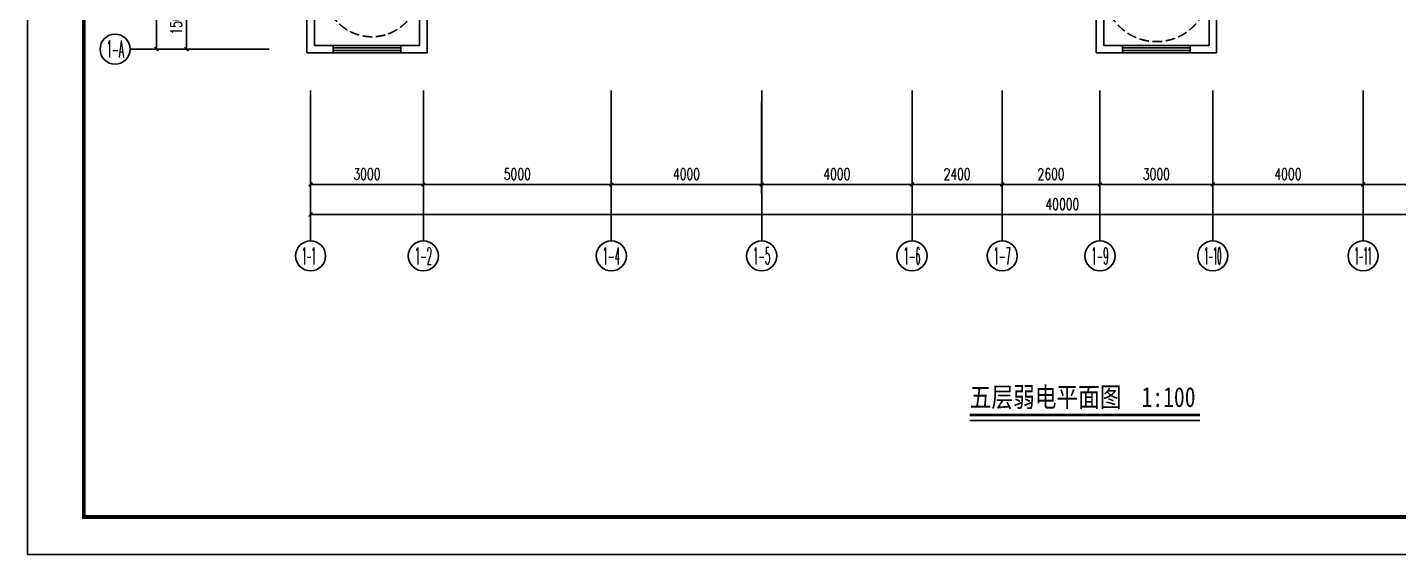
# Model space of a CAD drawing. Extents: x -6243262 to 3079315, y -2914302 to 172723.
# Drawn here: x -5609814 to -5573338, y -799772 to -785745 of the extents above; entities that cross this region are included whole.
import ezdxf
from ezdxf.enums import TextEntityAlignment as Align

# ---------------------------------------------------------------- set-up
doc = ezdxf.new("R2010")
doc.units = 0
doc.header["$LTSCALE"] = 1000
doc.linetypes.add('DASH', pattern=[0.35, 0.25, -0.1])
for name, color, linetype in [('A-ANNO-IDEN', 3, 'Continuous'), ('AXIS', 3, 'Continuous'), ('AXIS_TEXT', 7, 'Continuous'), ('PUB_TITLE', 4, 'Continuous'), ('STAIR', 2, 'Continuous'), ('WALL', 9, 'Continuous'), ('WINDOW', 4, 'Continuous')]:
    doc.layers.add(name, color=color, linetype=linetype)
doc.styles.add('-宋体', font='', dxfattribs={"width": 0.8})
doc.styles.add('_TCH_AXIS', font='COMPLEX', dxfattribs={"bigfont": 'GBCBIG'})
doc.styles.add('_TCH_DIM_T3', font='SIMPLEX', dxfattribs={"width": 0.705882, "bigfont": 'GBCBIG'})
doc.styles.add('COMPLEX', font='COMPLEX')
doc.styles.get('-宋体').set_extended_font_data('SimSun')
doc.dimstyles.new('_TCH_ARCH&&100', dxfattribs={"dimtxt": 297.5, "dimasz": 100, "dimexe": 250, "dimexo": 300, "dimgap": 126.25, "dimtad": 1, "dimdec": 0, "dimzin": 0, "dimdsep": 46, "dimtxsty": '_TCH_DIM_T3', "dimblk": 'ARCHTICK', "dimcen": 0.09, "dimclrt": 7, "dimazin": 2, "dimtfac": 1, "dimtdec": 0, "dimtix": 1, "dimtmove": 2, "dimatfit": 3, "dimfxl": 0, "dimtolj": 1, "dimtzin": 0, "dimarcsym": 0})

# ---------------------------------------------------------------- blocks, each defined once
blk = doc.blocks.new('$WINLIB2D$00000001')
at = {"color": 0}
for points in [[(-0.5, 0.5), (-0.5, -0.5)], [(-0.5, 0.5), (0.5, 0.5)], [(0.5, -0.5), (0.5, 0.5)], [(0.5, 0.167), (-0.5, 0.167)], [(0.5, -0.167), (-0.5, -0.167)], [(-0.5, -0.5), (0.5, -0.5)]]:
    blk.add_lwpolyline(points, dxfattribs=at)
blk = doc.blocks.new('_ArchTick')
at = {"color": 0, "linetype": 'ByBlock', "const_width": 0.4}
blk.add_lwpolyline([(-0.5, -0.5), (0.5, 0.5)], dxfattribs=at)
blk = doc.blocks.new('*D188')
at = {"layer": 'AXIS', "color": 0, "lineweight": -2, "transparency": 16777216}
for p, q in [((1535295, -788352), (1535295, -791602)), ((1575295, -788352), (1575295, -791602)), ((1535295, -791352), (1575295, -791352))]:
    blk.add_line(p, q, dxfattribs=at)
at = {"layer": 'Defpoints', "color": 0, "transparency": 16777216}
for p in [(1535295, -788052), (1575295, -788052), (1575295, -791352)]:
    blk.add_point(p, dxfattribs=at)
at = {"layer": 'AXIS', "color": 0, "lineweight": -2, "transparency": 16777216, "xscale": 100, "yscale": 100, "zscale": 100, "rotation": 180}
blk.add_blockref('_ArchTick', (1535295, -791352), dxfattribs=at)
at = {"layer": 'AXIS', "color": 0, "lineweight": -2, "transparency": 16777216, "xscale": 100, "yscale": 100, "zscale": 100}
blk.add_blockref('_ArchTick', (1575295, -791352), dxfattribs=at)
at = {"layer": 'AXIS', "color": 7, "transparency": 16777216, "insert": (1555295, -791077), "char_height": 297.5, "attachment_point": 5, "style": '_TCH_DIM_T3'}
blk.add_mtext('\\A1;40000', dxfattribs=at)
blk = doc.blocks.new('*D190')
at = {"layer": 'AXIS', "color": 0, "lineweight": -2, "transparency": 16777216}
for p, q in [((1563295, -788352), (1563295, -790802)), ((1567295, -788352), (1567295, -790802)), ((1563295, -790552), (1567295, -790552))]:
    blk.add_line(p, q, dxfattribs=at)
at = {"layer": 'Defpoints', "color": 0, "transparency": 16777216}
for p in [(1563295, -788052), (1567295, -788052), (1567295, -790552)]:
    blk.add_point(p, dxfattribs=at)
at = {"layer": 'AXIS', "color": 0, "lineweight": -2, "transparency": 16777216, "xscale": 100, "yscale": 100, "zscale": 100, "rotation": 180}
blk.add_blockref('_ArchTick', (1563295, -790552), dxfattribs=at)
at = {"layer": 'AXIS', "color": 0, "lineweight": -2, "transparency": 16777216, "xscale": 100, "yscale": 100, "zscale": 100}
blk.add_blockref('_ArchTick', (1567295, -790552), dxfattribs=at)
at = {"layer": 'AXIS', "color": 7, "transparency": 16777216, "insert": (1565295, -790277), "char_height": 297.5, "attachment_point": 5, "style": '_TCH_DIM_T3'}
blk.add_mtext('\\A1;4000', dxfattribs=at)
blk = doc.blocks.new('*D191')
at = {"layer": 'AXIS', "color": 0, "lineweight": -2, "transparency": 16777216}
for p, q in [((1559295, -788352), (1559295, -790802)), ((1563295, -788352), (1563295, -790802)), ((1559295, -790552), (1563295, -790552))]:
    blk.add_line(p, q, dxfattribs=at)
at = {"layer": 'Defpoints', "color": 0, "transparency": 16777216}
for p in [(1559295, -788052), (1563295, -788052), (1563295, -790552)]:
    blk.add_point(p, dxfattribs=at)
at = {"layer": 'AXIS', "color": 0, "lineweight": -2, "transparency": 16777216, "xscale": 100, "yscale": 100, "zscale": 100, "rotation": 180}
blk.add_blockref('_ArchTick', (1559295, -790552), dxfattribs=at)
at = {"layer": 'AXIS', "color": 0, "lineweight": -2, "transparency": 16777216, "xscale": 100, "yscale": 100, "zscale": 100}
blk.add_blockref('_ArchTick', (1563295, -790552), dxfattribs=at)
at = {"layer": 'AXIS', "color": 7, "transparency": 16777216, "insert": (1561295, -790277), "char_height": 297.5, "attachment_point": 5, "style": '_TCH_DIM_T3'}
blk.add_mtext('\\A1;4000', dxfattribs=at)
blk = doc.blocks.new('*D192')
at = {"layer": 'AXIS', "color": 0, "lineweight": -2, "transparency": 16777216}
for p, q in [((1556295, -788352), (1556295, -790802)), ((1559295, -788352), (1559295, -790802)), ((1556295, -790552), (1559295, -790552))]:
    blk.add_line(p, q, dxfattribs=at)
at = {"layer": 'Defpoints', "color": 0, "transparency": 16777216}
for p in [(1556295, -788052), (1559295, -788052), (1559295, -790552)]:
    blk.add_point(p, dxfattribs=at)
at = {"layer": 'AXIS', "color": 0, "lineweight": -2, "transparency": 16777216, "xscale": 100, "yscale": 100, "zscale": 100, "rotation": 180}
blk.add_blockref('_ArchTick', (1556295, -790552), dxfattribs=at)
at = {"layer": 'AXIS', "color": 0, "lineweight": -2, "transparency": 16777216, "xscale": 100, "yscale": 100, "zscale": 100}
blk.add_blockref('_ArchTick', (1559295, -790552), dxfattribs=at)
at = {"layer": 'AXIS', "color": 7, "transparency": 16777216, "insert": (1557795, -790277), "char_height": 297.5, "attachment_point": 5, "style": '_TCH_DIM_T3'}
blk.add_mtext('\\A1;3000', dxfattribs=at)
blk = doc.blocks.new('*D193')
at = {"layer": 'AXIS', "color": 0, "lineweight": -2, "transparency": 16777216}
for p, q in [((1553695, -788352), (1553695, -790802)), ((1556295, -788352), (1556295, -790802)), ((1553695, -790552), (1556295, -790552))]:
    blk.add_line(p, q, dxfattribs=at)
at = {"layer": 'Defpoints', "color": 0, "transparency": 16777216}
for p in [(1553695, -788052), (1556295, -788052), (1556295, -790552)]:
    blk.add_point(p, dxfattribs=at)
at = {"layer": 'AXIS', "color": 0, "lineweight": -2, "transparency": 16777216, "xscale": 100, "yscale": 100, "zscale": 100, "rotation": 180}
blk.add_blockref('_ArchTick', (1553695, -790552), dxfattribs=at)
at = {"layer": 'AXIS', "color": 0, "lineweight": -2, "transparency": 16777216, "xscale": 100, "yscale": 100, "zscale": 100}
blk.add_blockref('_ArchTick', (1556295, -790552), dxfattribs=at)
at = {"layer": 'AXIS', "color": 7, "transparency": 16777216, "insert": (1554995, -790277), "char_height": 297.5, "attachment_point": 5, "style": '_TCH_DIM_T3'}
blk.add_mtext('\\A1;2600', dxfattribs=at)
blk = doc.blocks.new('*D194')
at = {"layer": 'AXIS', "color": 0, "lineweight": -2, "transparency": 16777216}
for p, q in [((1551295, -788352), (1551295, -790802)), ((1553695, -788352), (1553695, -790802)), ((1551295, -790552), (1553695, -790552))]:
    blk.add_line(p, q, dxfattribs=at)
at = {"layer": 'Defpoints', "color": 0, "transparency": 16777216}
for p in [(1551295, -788052), (1553695, -788052), (1553695, -790552)]:
    blk.add_point(p, dxfattribs=at)
at = {"layer": 'AXIS', "color": 0, "lineweight": -2, "transparency": 16777216, "xscale": 100, "yscale": 100, "zscale": 100, "rotation": 180}
blk.add_blockref('_ArchTick', (1551295, -790552), dxfattribs=at)
at = {"layer": 'AXIS', "color": 0, "lineweight": -2, "transparency": 16777216, "xscale": 100, "yscale": 100, "zscale": 100}
blk.add_blockref('_ArchTick', (1553695, -790552), dxfattribs=at)
at = {"layer": 'AXIS', "color": 7, "transparency": 16777216, "insert": (1552495, -790277), "char_height": 297.5, "attachment_point": 5, "style": '_TCH_DIM_T3'}
blk.add_mtext('\\A1;2400', dxfattribs=at)
blk = doc.blocks.new('*D195')
at = {"layer": 'AXIS', "color": 0, "lineweight": -2, "transparency": 16777216}
for p, q in [((1547295, -788352), (1547295, -790802)), ((1551295, -788352), (1551295, -790802)), ((1547295, -790552), (1551295, -790552))]:
    blk.add_line(p, q, dxfattribs=at)
at = {"layer": 'Defpoints', "color": 0, "transparency": 16777216}
for p in [(1547295, -788052), (1551295, -788052), (1551295, -790552)]:
    blk.add_point(p, dxfattribs=at)
at = {"layer": 'AXIS', "color": 0, "lineweight": -2, "transparency": 16777216, "xscale": 100, "yscale": 100, "zscale": 100, "rotation": 180}
blk.add_blockref('_ArchTick', (1547295, -790552), dxfattribs=at)
at = {"layer": 'AXIS', "color": 0, "lineweight": -2, "transparency": 16777216, "xscale": 100, "yscale": 100, "zscale": 100}
blk.add_blockref('_ArchTick', (1551295, -790552), dxfattribs=at)
at = {"layer": 'AXIS', "color": 7, "transparency": 16777216, "insert": (1549295, -790277), "char_height": 297.5, "attachment_point": 5, "style": '_TCH_DIM_T3'}
blk.add_mtext('\\A1;4000', dxfattribs=at)
blk = doc.blocks.new('*D196')
at = {"layer": 'AXIS', "color": 0, "lineweight": -2, "transparency": 16777216}
for p, q in [((1543295, -788352), (1543295, -790802)), ((1547295, -788352), (1547295, -790802)), ((1543295, -790552), (1547295, -790552))]:
    blk.add_line(p, q, dxfattribs=at)
at = {"layer": 'Defpoints', "color": 0, "transparency": 16777216}
for p in [(1543295, -788052), (1547295, -788052), (1547295, -790552)]:
    blk.add_point(p, dxfattribs=at)
at = {"layer": 'AXIS', "color": 0, "lineweight": -2, "transparency": 16777216, "xscale": 100, "yscale": 100, "zscale": 100, "rotation": 180}
blk.add_blockref('_ArchTick', (1543295, -790552), dxfattribs=at)
at = {"layer": 'AXIS', "color": 0, "lineweight": -2, "transparency": 16777216, "xscale": 100, "yscale": 100, "zscale": 100}
blk.add_blockref('_ArchTick', (1547295, -790552), dxfattribs=at)
at = {"layer": 'AXIS', "color": 7, "transparency": 16777216, "insert": (1545295, -790277), "char_height": 297.5, "attachment_point": 5, "style": '_TCH_DIM_T3'}
blk.add_mtext('\\A1;4000', dxfattribs=at)
blk = doc.blocks.new('*D197')
at = {"layer": 'AXIS', "color": 0, "lineweight": -2, "transparency": 16777216}
for p, q in [((1538295, -788352), (1538295, -790802)), ((1543295, -788352), (1543295, -790802)), ((1538295, -790552), (1543295, -790552))]:
    blk.add_line(p, q, dxfattribs=at)
at = {"layer": 'Defpoints', "color": 0, "transparency": 16777216}
for p in [(1538295, -788052), (1543295, -788052), (1543295, -790552)]:
    blk.add_point(p, dxfattribs=at)
at = {"layer": 'AXIS', "color": 0, "lineweight": -2, "transparency": 16777216, "xscale": 100, "yscale": 100, "zscale": 100, "rotation": 180}
blk.add_blockref('_ArchTick', (1538295, -790552), dxfattribs=at)
at = {"layer": 'AXIS', "color": 0, "lineweight": -2, "transparency": 16777216, "xscale": 100, "yscale": 100, "zscale": 100}
blk.add_blockref('_ArchTick', (1543295, -790552), dxfattribs=at)
at = {"layer": 'AXIS', "color": 7, "transparency": 16777216, "insert": (1540795, -790277), "char_height": 297.5, "attachment_point": 5, "style": '_TCH_DIM_T3'}
blk.add_mtext('\\A1;5000', dxfattribs=at)
blk = doc.blocks.new('*D198')
at = {"layer": 'AXIS', "color": 0, "lineweight": -2, "transparency": 16777216}
for p, q in [((1535295, -788352), (1535295, -790802)), ((1538295, -788352), (1538295, -790802)), ((1535295, -790552), (1538295, -790552))]:
    blk.add_line(p, q, dxfattribs=at)
at = {"layer": 'Defpoints', "color": 0, "transparency": 16777216}
for p in [(1535295, -788052), (1538295, -788052), (1538295, -790552)]:
    blk.add_point(p, dxfattribs=at)
at = {"layer": 'AXIS', "color": 0, "lineweight": -2, "transparency": 16777216, "xscale": 100, "yscale": 100, "zscale": 100, "rotation": 180}
blk.add_blockref('_ArchTick', (1535295, -790552), dxfattribs=at)
at = {"layer": 'AXIS', "color": 0, "lineweight": -2, "transparency": 16777216, "xscale": 100, "yscale": 100, "zscale": 100}
blk.add_blockref('_ArchTick', (1538295, -790552), dxfattribs=at)
at = {"layer": 'AXIS', "color": 7, "transparency": 16777216, "insert": (1536795, -790277), "char_height": 297.5, "attachment_point": 5, "style": '_TCH_DIM_T3'}
blk.add_mtext('\\A1;3000', dxfattribs=at)
blk = doc.blocks.new('_AXISO')
at = {"color": 0}
blk.add_circle((0, 0), 0.5, dxfattribs=at)
at = {"layer": 'AXIS_TEXT', "color": 0, "style": 'COMPLEX', "width": 1.041667}
blk.add_attdef('A', text='', height=0.56, dxfattribs=at).set_placement((-0.25, -0.28), (0.25, -0.28), align=Align.FIT)
blk = doc.blocks.new('*D214')
at = {"layer": 'AXIS', "color": 0, "lineweight": -2, "transparency": 16777216}
for p, q in [((1533895, -771452), (1530945, -771452)), ((1531195, -786952), (1531195, -771452)), ((1533895, -786952), (1530945, -786952))]:
    blk.add_line(p, q, dxfattribs=at)
at = {"layer": 'Defpoints', "color": 0, "transparency": 16777216}
for p in [(1531195, -771452), (1534195, -771452), (1534195, -786952)]:
    blk.add_point(p, dxfattribs=at)
at = {"layer": 'AXIS', "color": 0, "lineweight": -2, "transparency": 16777216, "xscale": 100, "yscale": 100, "zscale": 100}
for p, rotation in [((1531195, -771452), 90), ((1531195, -786952), 270)]:
    blk.add_blockref('_ArchTick', p, dxfattribs=dict(at, rotation=rotation))
at = {"layer": 'AXIS', "color": 7, "transparency": 16777216, "insert": (1530920, -779202), "char_height": 297.5, "attachment_point": 5, "rotation": 90, "style": '_TCH_DIM_T3'}
blk.add_mtext('\\A1;15500', dxfattribs=at)
blk = doc.blocks.new('*D215')
at = {"layer": 'AXIS', "color": 0, "lineweight": -2, "transparency": 16777216}
for p, q in [((1533895, -785452), (1531745, -785452)), ((1531995, -786952), (1531995, -785452)), ((1533895, -786952), (1531745, -786952))]:
    blk.add_line(p, q, dxfattribs=at)
at = {"layer": 'Defpoints', "color": 0, "transparency": 16777216}
for p in [(1531995, -785452), (1534195, -785452), (1534195, -786952)]:
    blk.add_point(p, dxfattribs=at)
at = {"layer": 'AXIS', "color": 0, "lineweight": -2, "transparency": 16777216, "xscale": 100, "yscale": 100, "zscale": 100}
for p, rotation in [((1531995, -785452), 90), ((1531995, -786952), 270)]:
    blk.add_blockref('_ArchTick', p, dxfattribs=dict(at, rotation=rotation))
at = {"layer": 'AXIS', "color": 7, "transparency": 16777216, "insert": (1531720, -786202), "char_height": 297.5, "attachment_point": 5, "rotation": 90, "style": '_TCH_DIM_T3'}
blk.add_mtext('\\A1;1500', dxfattribs=at)
blk = doc.blocks.new('55')
at = {"color": 8, "linetype": 'DASH'}
for centre, radius, start, end in [((1536925.1, -785352.2), 1270, 179.99983, 0.00016), ((1557795.1, -785352.2), 1400, 179.99993, 0.00007)]:
    blk.add_arc(centre, radius, start, end, dxfattribs=at)
at = {"layer": 'AXIS', "color": 8}
for p, q in [((1534195.1, -786952.2), (1530495.1, -786952.2)), ((1535295.1, -788052.2), (1535295.1, -792052.2)), ((1538295.1, -788052.2), (1538295.1, -792052.2)), ((1543295.1, -788052.2), (1543295.1, -792052.2)), ((1547295.1, -788052.2), (1547295.1, -792052.2)), ((1551295.1, -788052.2), (1551295.1, -792052.2)), ((1553695.1, -788052.2), (1553695.1, -792052.2)), ((1556295.1, -788052.2), (1556295.1, -792052.2)), ((1559295.1, -788052.2), (1559295.1, -792052.2)), ((1563295.1, -788052.2), (1563295.1, -792052.2))]:
    blk.add_line(p, q, dxfattribs=at)
at = {"layer": 'STAIR', "color": 8}
for p, q in [((1556395.1, -785352.2), (1556395.1, -786852.2)), ((1559195.1, -786852.2), (1559195.1, -785352.2)), ((1556395.1, -786852.2), (1559195.1, -786852.2))]:
    blk.add_line(p, q, dxfattribs=at)
at = {"layer": 'WALL', "color": 8}
for p, q in [((1535195.1, -787052.2), (1535195.1, -779452.2)), ((1535395.1, -786852.2), (1535395.1, -779552.2)), ((1538195.1, -786852.2), (1538195.1, -785452.2)), ((1538395.1, -787052.2), (1538395.1, -785552.2)), ((1556195.1, -787052.2), (1556195.1, -785552.2)), ((1556395.1, -786852.2), (1556395.1, -785452.2)), ((1559195.1, -786852.2), (1559195.1, -785452.2)), ((1559395.1, -787052.2), (1559395.1, -785552.2)), ((1535195.1, -787052.2), (1535895.1, -787052.2)), ((1535895.1, -786852.2), (1535395.1, -786852.2)), ((1535895.1, -787052.2), (1535895.1, -786852.2)), ((1538195.1, -786852.2), (1537695.1, -786852.2)), ((1537695.1, -786852.2), (1537695.1, -787052.2)), ((1537695.1, -787052.2), (1538395.1, -787052.2)), ((1556195.1, -787052.2), (1556895.1, -787052.2)), ((1556895.1, -786852.2), (1556395.1, -786852.2)), ((1556895.1, -787052.2), (1556895.1, -786852.2)), ((1559195.1, -786852.2), (1558695.1, -786852.2)), ((1558695.1, -786852.2), (1558695.1, -787052.2)), ((1558695.1, -787052.2), (1559395.1, -787052.2))]:
    blk.add_line(p, q, dxfattribs=at)
at = {"layer": 'AXIS', "color": 8}
ref = blk.add_blockref('_AXISO', (1530095.1, -786952.2), dxfattribs=dict(at, xscale=800, yscale=800, zscale=800))
ref.add_attrib('A', '1-A', dxfattribs={"layer": 'AXIS_TEXT', "color": 8, "height": 452.55, "style": '_TCH_AXIS', "width": 0.355932}).set_placement((1529868.8, -787178.5), (1530321.4, -787178.5), align=Align.FIT)
ref = blk.add_blockref('_AXISO', (1535295.1, -792452.2), dxfattribs=dict(at, xscale=800, yscale=800, zscale=800))
ref.add_attrib('A', '1-1 ', dxfattribs={"layer": 'AXIS_TEXT', "color": 8, "height": 452.55, "style": '_TCH_AXIS', "width": 0.42}).set_placement((1535068.8, -792678.5), (1535521.4, -792678.5), align=Align.FIT)
ref = blk.add_blockref('_AXISO', (1538295.1, -792452.2), dxfattribs=dict(at, xscale=800, yscale=800, zscale=800))
ref.add_attrib('A', '1-2', dxfattribs={"layer": 'AXIS_TEXT', "color": 8, "height": 452.55, "style": '_TCH_AXIS', "width": 0.381818}).set_placement((1538068.8, -792678.5), (1538521.4, -792678.5), align=Align.FIT)
ref = blk.add_blockref('_AXISO', (1543295.1, -792452.2), dxfattribs=dict(at, xscale=800, yscale=800, zscale=800))
ref.add_attrib('A', '1-4', dxfattribs={"layer": 'AXIS_TEXT', "color": 8, "height": 452.55, "style": '_TCH_AXIS', "width": 0.368421}).set_placement((1543068.8, -792678.5), (1543521.4, -792678.5), align=Align.FIT)
ref = blk.add_blockref('_AXISO', (1547295.1, -792452.2), dxfattribs=dict(at, xscale=800, yscale=800, zscale=800))
ref.add_attrib('A', '1-5', dxfattribs={"layer": 'AXIS_TEXT', "color": 8, "height": 452.55, "style": '_TCH_AXIS', "width": 0.381818}).set_placement((1547068.8, -792678.5), (1547521.4, -792678.5), align=Align.FIT)
ref = blk.add_blockref('_AXISO', (1551295.1, -792452.2), dxfattribs=dict(at, xscale=800, yscale=800, zscale=800))
ref.add_attrib('A', '1-6', dxfattribs={"layer": 'AXIS_TEXT', "color": 8, "height": 452.55, "style": '_TCH_AXIS', "width": 0.381818}).set_placement((1551068.8, -792678.5), (1551521.4, -792678.5), align=Align.FIT)
ref = blk.add_blockref('_AXISO', (1553695.1, -792452.2), dxfattribs=dict(at, xscale=800, yscale=800, zscale=800))
ref.add_attrib('A', '1-7', dxfattribs={"layer": 'AXIS_TEXT', "color": 8, "height": 452.55, "style": '_TCH_AXIS', "width": 0.381818}).set_placement((1553468.8, -792678.5), (1553921.4, -792678.5), align=Align.FIT)
ref = blk.add_blockref('_AXISO', (1556295.1, -792452.2), dxfattribs=dict(at, xscale=800, yscale=800, zscale=800))
ref.add_attrib('A', '1-9', dxfattribs={"layer": 'AXIS_TEXT', "color": 8, "height": 452.55, "style": '_TCH_AXIS', "width": 0.381818}).set_placement((1556068.8, -792678.5), (1556521.4, -792678.5), align=Align.FIT)
ref = blk.add_blockref('_AXISO', (1559295.1, -792452.2), dxfattribs=dict(at, xscale=800, yscale=800, zscale=800))
ref.add_attrib('A', '1-10', dxfattribs={"layer": 'AXIS_TEXT', "color": 8, "height": 452.55, "style": '_TCH_AXIS', "width": 0.3}).set_placement((1559068.8, -792678.5), (1559521.4, -792678.5), align=Align.FIT)
ref = blk.add_blockref('_AXISO', (1563295.1, -792452.2), dxfattribs=dict(at, xscale=800, yscale=800, zscale=800))
ref.add_attrib('A', '1-11', dxfattribs={"layer": 'AXIS_TEXT', "color": 8, "height": 452.55, "style": '_TCH_AXIS', "width": 0.323077}).set_placement((1563068.8, -792678.5), (1563521.4, -792678.5), align=Align.FIT)
at = {"layer": 'WINDOW', "color": 8, "xscale": -1800, "yscale": 200, "zscale": -1800, "rotation": 180}
for p in [(1536795.1, -786952.2), (1557795.1, -786952.2)]:
    blk.add_blockref('$WINLIB2D$00000001', p, dxfattribs=at)
at = {"layer": 'AXIS', "color": 8}
for p1, p2, distance, picture, middle in [((1534195.1, -786952.2), (1534195.1, -771452.2), 3000, '*D214', (1530920.1, -779202.2)), ((1534195.1, -786952.2), (1534195.1, -785452.2), 2200, '*D215', (1531720.1, -786202.2)), ((1535295.1, -788052.2), (1575295.1, -788052.2), -3300, '*D188', (1555295.1, -791077.2)), ((1535295.1, -788052.2), (1538295.1, -788052.2), -2500, '*D198', (1536795.1, -790277.2)), ((1538295.1, -788052.2), (1543295.1, -788052.2), -2500, '*D197', (1540795.1, -790277.2)), ((1543295.1, -788052.2), (1547295.1, -788052.2), -2500, '*D196', (1545295.1, -790277.2)), ((1547295.1, -788052.2), (1551295.1, -788052.2), -2500, '*D195', (1549295.1, -790277.2)), ((1551295.1, -788052.2), (1553695.1, -788052.2), -2500, '*D194', (1552495.1, -790277.2)), ((1553695.1, -788052.2), (1556295.1, -788052.2), -2500, '*D193', (1554995.1, -790277.2)), ((1556295.1, -788052.2), (1559295.1, -788052.2), -2500, '*D192', (1557795.1, -790277.2)), ((1559295.1, -788052.2), (1563295.1, -788052.2), -2500, '*D191', (1561295.1, -790277.2)), ((1563295.1, -788052.2), (1567295.1, -788052.2), -2500, '*D190', (1565295.1, -790277.2))]:
    dim = blk.add_aligned_dim(p1=p1, p2=p2, distance=distance, dimstyle='_TCH_ARCH&&100', dxfattribs=at)
    dim.commit()
    dim.dimension.update_dxf_attribs({"geometry": picture, "text_midpoint": middle})

msp = doc.modelspace()

# ---------------------------------------------------------------- linework, layer by layer
at = {"layer": 'A-ANNO-IDEN', "const_width": 70}
msp.add_lwpolyline([(-5584746.9, -796061.8), (-5578624.7, -796061.8)], dxfattribs=at)
at = {"layer": 'A-ANNO-IDEN'}
msp.add_lwpolyline([(-5584746.9, -796201.8), (-5578624.7, -796201.8)], dxfattribs=at)
at = {"layer": 'PUB_TITLE'}
msp.add_lwpolyline([(-5609813.8, -799772.5), (-5550413.8, -799772.5), (-5550413.8, -757772.5), (-5609813.8, -757772.5)], close=True, dxfattribs=at)
at = {"layer": 'PUB_TITLE', "const_width": 100}
msp.add_lwpolyline([(-5608313.8, -798772.5), (-5551413.8, -798772.5), (-5551413.8, -758772.5), (-5608313.8, -758772.5)], close=True, dxfattribs=at)

# ---------------------------------------------------------------- block references
msp.add_blockref('55', (-7137576.4, 628.6))

# ---------------------------------------------------------------- texts
at = {"layer": 'A-ANNO-IDEN', "color": 7, "style": '-宋体', "width": 0.8}
for s, p in [('五层弱电平面图', (-5584746.9, -795845)), ('1:100', (-5580177.7, -795845))]:
    msp.add_text(s, height=528.69, dxfattribs=at).set_placement(p)

doc.saveas('drawing.dxf')
